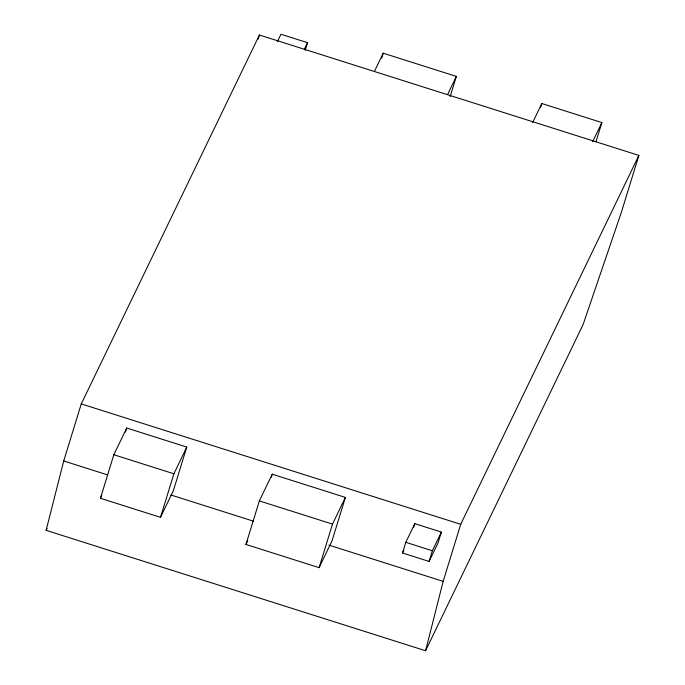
<?xml version="1.0" encoding="UTF-8"?>
<svg xmlns="http://www.w3.org/2000/svg" width="685" height="685" viewBox="0 0 685 685"><rect width="100%" height="100%" fill="white"/><g stroke="black" fill="none" stroke-linecap="round" stroke-linejoin="round"><path stroke-width="1.03" d="M46.118 530.344L63.714 460.971L81.267 403.902L259.427 35.012L638.882 155.409L621.321 212.478L583.072 324.639L425.573 650.75L46.118 530.344L47.051 528.426M425.573 650.75L443.161 581.377L460.722 524.308L638.882 155.409M100.43 498.278L113.83 454.729L126.725 428.031L186.774 447.082L173.382 490.631L160.478 517.329L100.43 498.278L101.808 495.418M125.475 432.081L126.725 428.031M258.176 39.088L259.427 35.012M160.478 517.329L173.879 473.78L186.774 447.082M305.142 50.45L307.531 42.684L280.961 34.25L277.356 41.716M381.648 58.251L383.206 53.19L456.356 76.403L450.122 96.653M245.949 544.455L259.35 500.906L272.245 474.2L345.394 497.413L331.994 540.962L319.099 567.659L245.949 544.455L247.79 540.636M271.311 477.239L272.245 474.2M319.099 567.659L332.499 524.119L345.394 497.413M402.515 553.009L405.803 542.323L414.81 523.665L441.38 532.099L438.1 542.777L429.084 561.435L402.515 553.009L403.867 550.209M540.576 107.571L541.818 103.521L601.875 122.581L595.95 141.821M413.62 527.553L414.81 523.665M429.084 561.435L432.372 550.757L441.38 532.099M304.38 49.209L307.531 42.684M374.455 71.308L383.206 53.19M447.605 94.521L456.356 76.403M532.613 122.598L541.818 103.521M592.662 141.649L601.875 122.581M81.267 403.902L460.722 524.308M405.803 542.323L432.372 550.757M113.83 454.729L173.879 473.78M259.35 500.906L332.499 524.119M63.714 460.971L107.571 474.893M170.813 494.955L253.433 521.174M328.92 545.123L443.161 581.377"/></g></svg>
